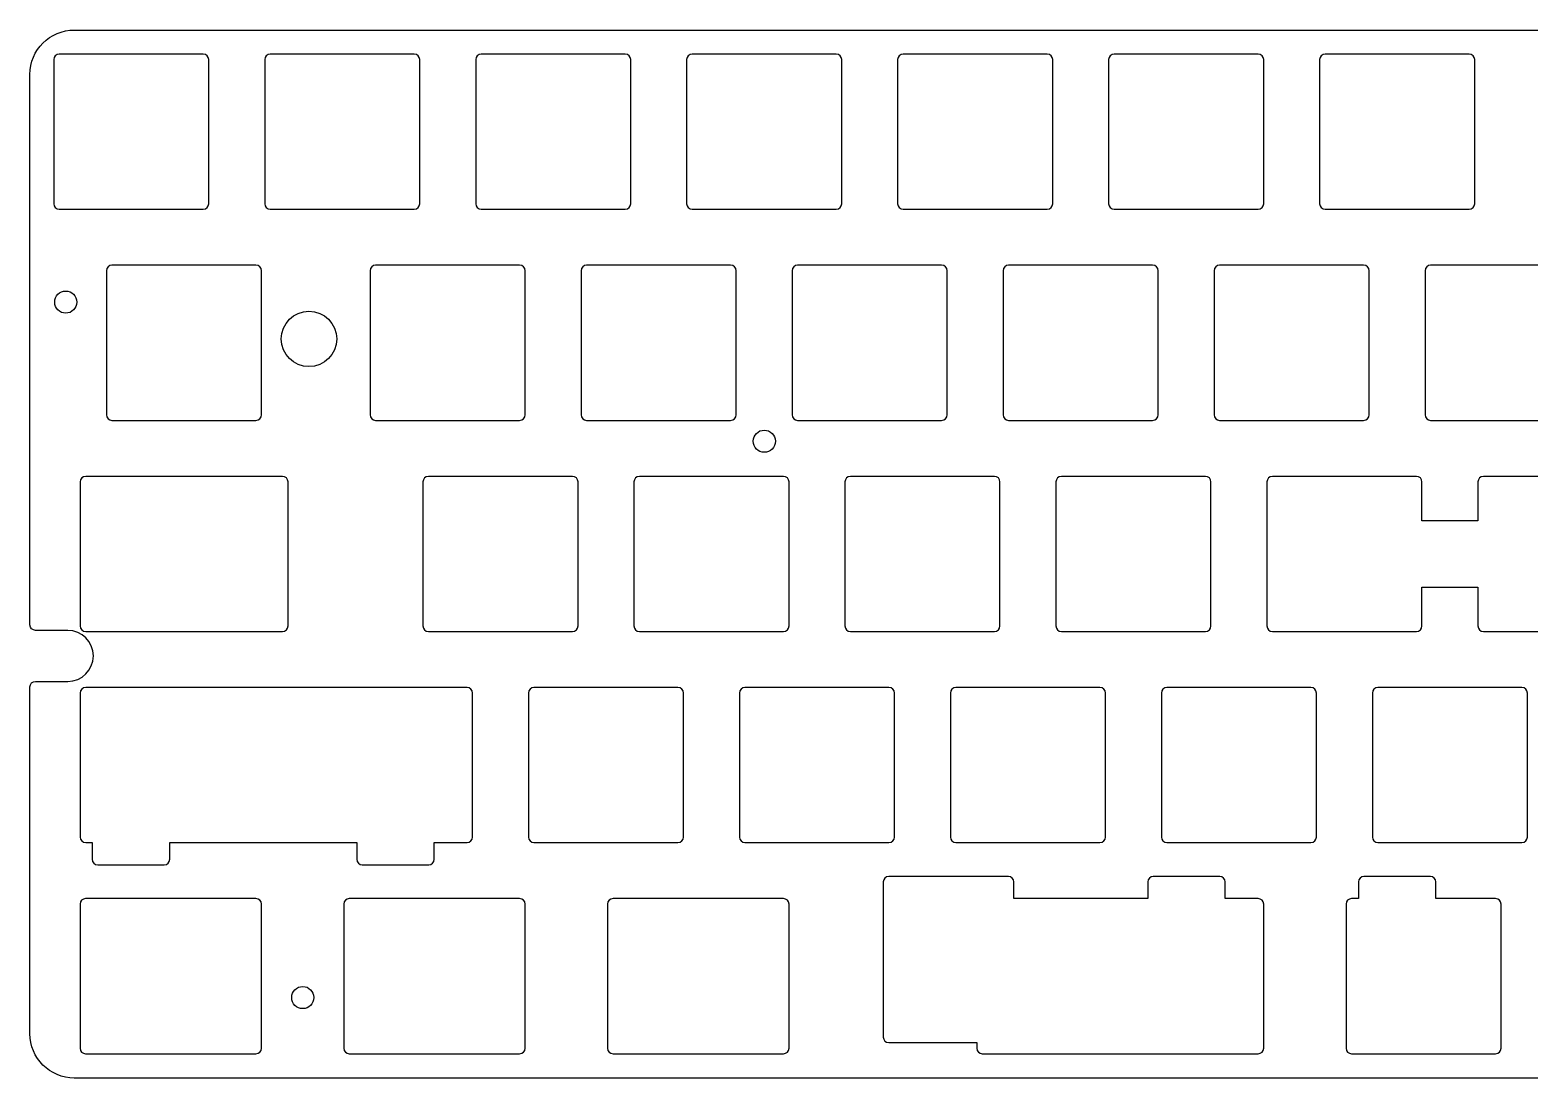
# Model space of a CAD drawing. Header units: millimetres. Extents: x 0 to 285, y 0 to 95.
# Drawn here: x 0 to 135.3, y 0 to 94.6 of the extents above; entities that cross this region are included whole.
import ezdxf

# ---------------------------------------------------------------- set-up
doc = ezdxf.new("R2010")
doc.units = ezdxf.units.MM
doc.layers.get('0').update_dxf_attribs({"color": 18, "true_color": 0x000000})
doc.layers.add('默认', color=18, linetype='Continuous', true_color=0x000000)

msp = doc.modelspace()

# ---------------------------------------------------------------- linework, layer by layer
at = {"color": 96, "true_color": 0x007f00}
for p, q in [((126.44, 18.19, 1.5), (120.44, 18.19, 1.5)), ((118.82, 15.69, 1.5), (118.82, 2.69, 1.5)), ((132.82, 2.69, 1.5), (132.82, 15.69, 1.5)), ((119.32, 2.19, 1.5), (132.32, 2.19, 1.5))]:
    msp.add_line(p, q, dxfattribs=at)
for points in [[(119.94, 17.69), (119.94, 16.19), (119.32, 16.19)], [(132.32, 16.19), (126.94, 16.19), (126.94, 17.69)]]:
    msp.add_lwpolyline(points, dxfattribs=at)
for centre, start, end in [((120.44, 17.69, 1.5), 90, 180), ((126.44, 17.69, 1.5), 0, 90), ((119.32, 15.69, 1.5), 90, 180), ((132.32, 15.69, 1.5), 0, 90), ((119.32, 2.69, 1.5), 180, 270), ((132.32, 2.69, 1.5), 270, 0)]:
    msp.add_arc(centre, 0.5, start, end, dxfattribs=at)
at = {"layer": '默认', "color": 96, "true_color": 0x007f00}
for p, q in [((4, 94.56, 1.5), (280.98, 94.56, 1.5)), ((4, 94.56, 1.5), (280.98, 94.56, 1.5)), ((15.64, 92.39, 1.5), (2.64, 92.39, 1.5)), ((15.64, 92.39, 1.5), (2.64, 92.39, 1.5)), ((34.69, 92.39, 1.5), (21.69, 92.39, 1.5)), ((34.69, 92.39, 1.5), (21.69, 92.39, 1.5)), ((53.74, 92.39, 1.5), (40.74, 92.39, 1.5)), ((53.74, 92.39, 1.5), (40.74, 92.39, 1.5)), ((72.79, 92.39, 1.5), (59.79, 92.39, 1.5)), ((72.79, 92.39, 1.5), (59.79, 92.39, 1.5)), ((91.84, 92.39, 1.5), (78.84, 92.39, 1.5)), ((91.84, 92.39, 1.5), (78.84, 92.39, 1.5)), ((110.89, 92.39, 1.5), (97.89, 92.39, 1.5)), ((110.89, 92.39, 1.5), (97.89, 92.39, 1.5)), ((129.94, 92.39, 1.5), (116.94, 92.39, 1.5)), ((129.94, 92.39, 1.5), (116.94, 92.39, 1.5)), ((2.14, 91.89, 1.5), (2.14, 78.89, 1.5)), ((2.14, 91.89, 1.5), (2.14, 78.89, 1.5)), ((16.14, 78.89, 1.5), (16.14, 91.89, 1.5)), ((16.14, 78.89, 1.5), (16.14, 91.89, 1.5)), ((21.19, 91.89, 1.5), (21.19, 78.89, 1.5)), ((21.19, 91.89, 1.5), (21.19, 78.89, 1.5)), ((35.19, 78.89, 1.5), (35.19, 91.89, 1.5)), ((35.19, 78.89, 1.5), (35.19, 91.89, 1.5)), ((40.24, 91.89, 1.5), (40.24, 78.89, 1.5)), ((40.24, 91.89, 1.5), (40.24, 78.89, 1.5)), ((54.24, 78.89, 1.5), (54.24, 91.89, 1.5)), ((54.24, 78.89, 1.5), (54.24, 91.89, 1.5)), ((59.29, 91.89, 1.5), (59.29, 78.89, 1.5)), ((59.29, 91.89, 1.5), (59.29, 78.89, 1.5)), ((73.29, 78.89, 1.5), (73.29, 91.89, 1.5)), ((73.29, 78.89, 1.5), (73.29, 91.89, 1.5)), ((78.34, 91.89, 1.5), (78.34, 78.89, 1.5)), ((78.34, 91.89, 1.5), (78.34, 78.89, 1.5)), ((92.34, 78.89, 1.5), (92.34, 91.89, 1.5)), ((92.34, 78.89, 1.5), (92.34, 91.89, 1.5)), ((97.39, 91.89, 1.5), (97.39, 78.89, 1.5)), ((97.39, 91.89, 1.5), (97.39, 78.89, 1.5)), ((111.39, 78.89, 1.5), (111.39, 91.89, 1.5)), ((111.39, 78.89, 1.5), (111.39, 91.89, 1.5)), ((116.44, 91.89, 1.5), (116.44, 78.89, 1.5)), ((116.44, 91.89, 1.5), (116.44, 78.89, 1.5)), ((130.44, 78.89, 1.5), (130.44, 91.89, 1.5)), ((130.44, 78.89, 1.5), (130.44, 91.89, 1.5)), ((0, 40.89, 1.5), (0, 90.56, 1.5)), ((0, 40.89, 1.5), (0, 90.56, 1.5)), ((2.64, 78.39, 1.5), (15.64, 78.39, 1.5)), ((2.64, 78.39, 1.5), (15.64, 78.39, 1.5)), ((21.69, 78.39, 1.5), (34.69, 78.39, 1.5)), ((21.69, 78.39, 1.5), (34.69, 78.39, 1.5)), ((40.74, 78.39, 1.5), (53.74, 78.39, 1.5)), ((40.74, 78.39, 1.5), (53.74, 78.39, 1.5)), ((59.79, 78.39, 1.5), (72.79, 78.39, 1.5)), ((59.79, 78.39, 1.5), (72.79, 78.39, 1.5)), ((78.84, 78.39, 1.5), (91.84, 78.39, 1.5)), ((78.84, 78.39, 1.5), (91.84, 78.39, 1.5)), ((97.89, 78.39, 1.5), (110.89, 78.39, 1.5)), ((97.89, 78.39, 1.5), (110.89, 78.39, 1.5)), ((116.94, 78.39, 1.5), (129.94, 78.39, 1.5)), ((116.94, 78.39, 1.5), (129.94, 78.39, 1.5)), ((20.4, 73.34, 1.5), (7.4, 73.34, 1.5)), ((20.4, 73.34, 1.5), (7.4, 73.34, 1.5)), ((44.21, 73.34, 1.5), (31.21, 73.34, 1.5)), ((44.21, 73.34, 1.5), (31.21, 73.34, 1.5)), ((63.26, 73.34, 1.5), (50.26, 73.34, 1.5)), ((63.26, 73.34, 1.5), (50.26, 73.34, 1.5)), ((82.31, 73.34, 1.5), (69.31, 73.34, 1.5)), ((82.31, 73.34, 1.5), (69.31, 73.34, 1.5)), ((101.36, 73.34, 1.5), (88.36, 73.34, 1.5)), ((101.36, 73.34, 1.5), (88.36, 73.34, 1.5)), ((120.41, 73.34, 1.5), (107.41, 73.34, 1.5)), ((120.41, 73.34, 1.5), (107.41, 73.34, 1.5)), ((139.46, 73.34, 1.5), (126.46, 73.34, 1.5)), ((139.46, 73.34, 1.5), (126.46, 73.34, 1.5)), ((6.9, 72.84, 1.5), (6.9, 59.84, 1.5)), ((6.9, 72.84, 1.5), (6.9, 59.84, 1.5)), ((20.9, 59.84, 1.5), (20.9, 72.84, 1.5)), ((20.9, 59.84, 1.5), (20.9, 72.84, 1.5)), ((30.71, 72.84, 1.5), (30.71, 59.84, 1.5)), ((30.71, 72.84, 1.5), (30.71, 59.84, 1.5)), ((44.71, 59.84, 1.5), (44.71, 72.84, 1.5)), ((44.71, 59.84, 1.5), (44.71, 72.84, 1.5)), ((49.76, 72.84, 1.5), (49.76, 59.84, 1.5)), ((49.76, 72.84, 1.5), (49.76, 59.84, 1.5)), ((63.76, 59.84, 1.5), (63.76, 72.84, 1.5)), ((63.76, 59.84, 1.5), (63.76, 72.84, 1.5)), ((68.81, 72.84, 1.5), (68.81, 59.84, 1.5)), ((68.81, 72.84, 1.5), (68.81, 59.84, 1.5)), ((82.81, 59.84, 1.5), (82.81, 72.84, 1.5)), ((82.81, 59.84, 1.5), (82.81, 72.84, 1.5)), ((87.86, 72.84, 1.5), (87.86, 59.84, 1.5)), ((87.86, 72.84, 1.5), (87.86, 59.84, 1.5)), ((101.86, 59.84, 1.5), (101.86, 72.84, 1.5)), ((101.86, 59.84, 1.5), (101.86, 72.84, 1.5)), ((106.91, 72.84, 1.5), (106.91, 59.84, 1.5)), ((106.91, 72.84, 1.5), (106.91, 59.84, 1.5)), ((120.91, 59.84, 1.5), (120.91, 72.84, 1.5)), ((120.91, 59.84, 1.5), (120.91, 72.84, 1.5)), ((125.96, 72.84, 1.5), (125.96, 59.84, 1.5)), ((125.96, 72.84, 1.5), (125.96, 59.84, 1.5)), ((7.4, 59.34, 1.5), (20.4, 59.34, 1.5)), ((7.4, 59.34, 1.5), (20.4, 59.34, 1.5)), ((31.21, 59.34, 1.5), (44.21, 59.34, 1.5)), ((31.21, 59.34, 1.5), (44.21, 59.34, 1.5)), ((50.26, 59.34, 1.5), (63.26, 59.34, 1.5)), ((50.26, 59.34, 1.5), (63.26, 59.34, 1.5)), ((69.31, 59.34, 1.5), (82.31, 59.34, 1.5)), ((69.31, 59.34, 1.5), (82.31, 59.34, 1.5)), ((88.36, 59.34, 1.5), (101.36, 59.34, 1.5)), ((88.36, 59.34, 1.5), (101.36, 59.34, 1.5)), ((107.41, 59.34, 1.5), (120.41, 59.34, 1.5)), ((107.41, 59.34, 1.5), (120.41, 59.34, 1.5)), ((126.46, 59.34, 1.5), (139.46, 59.34, 1.5)), ((126.46, 59.34, 1.5), (139.46, 59.34, 1.5)), ((22.8, 54.29, 1.5), (5.03, 54.29, 1.5)), ((22.8, 54.29, 1.5), (5.03, 54.29, 1.5)), ((48.98, 54.29, 1.5), (35.98, 54.29, 1.5)), ((48.98, 54.29, 1.5), (35.98, 54.29, 1.5)), ((68.03, 54.29, 1.5), (55.03, 54.29, 1.5)), ((68.03, 54.29, 1.5), (55.03, 54.29, 1.5)), ((87.08, 54.29, 1.5), (74.08, 54.29, 1.5)), ((87.08, 54.29, 1.5), (74.08, 54.29, 1.5)), ((106.13, 54.29, 1.5), (93.13, 54.29, 1.5)), ((106.13, 54.29, 1.5), (93.13, 54.29, 1.5)), ((125.18, 54.29, 1.5), (112.18, 54.29, 1.5)), ((125.18, 54.29, 1.5), (112.18, 54.29, 1.5)), ((144.23, 54.29, 1.5), (131.23, 54.29, 1.5)), ((144.23, 54.29, 1.5), (131.23, 54.29, 1.5)), ((4.53, 53.79, 1.5), (4.53, 40.79, 1.5)), ((4.53, 53.79, 1.5), (4.53, 40.79, 1.5)), ((23.3, 40.79, 1.5), (23.3, 53.79, 1.5)), ((23.3, 40.79, 1.5), (23.3, 53.79, 1.5)), ((35.48, 53.79, 1.5), (35.48, 40.79, 1.5)), ((35.48, 53.79, 1.5), (35.48, 40.79, 1.5)), ((49.48, 40.79, 1.5), (49.48, 53.79, 1.5)), ((49.48, 40.79, 1.5), (49.48, 53.79, 1.5)), ((54.53, 53.79, 1.5), (54.53, 40.79, 1.5)), ((54.53, 53.79, 1.5), (54.53, 40.79, 1.5)), ((68.53, 40.79, 1.5), (68.53, 53.79, 1.5)), ((68.53, 40.79, 1.5), (68.53, 53.79, 1.5)), ((73.58, 53.79, 1.5), (73.58, 40.79, 1.5)), ((73.58, 53.79, 1.5), (73.58, 40.79, 1.5)), ((87.58, 40.79, 1.5), (87.58, 53.79, 1.5)), ((87.58, 40.79, 1.5), (87.58, 53.79, 1.5)), ((92.63, 53.79, 1.5), (92.63, 40.79, 1.5)), ((92.63, 53.79, 1.5), (92.63, 40.79, 1.5)), ((106.63, 40.79, 1.5), (106.63, 53.79, 1.5)), ((106.63, 40.79, 1.5), (106.63, 53.79, 1.5)), ((111.68, 53.79, 1.5), (111.68, 40.79, 1.5)), ((111.68, 53.79, 1.5), (111.68, 40.79, 1.5)), ((3.42, 40.39, 1.5), (0.5, 40.39, 1.5)), ((3.42, 40.39, 1.5), (0.5, 40.39, 1.5)), ((5.03, 40.29, 1.5), (22.8, 40.29, 1.5)), ((5.03, 40.29, 1.5), (22.8, 40.29, 1.5)), ((35.98, 40.29, 1.5), (48.98, 40.29, 1.5)), ((35.98, 40.29, 1.5), (48.98, 40.29, 1.5)), ((55.03, 40.29, 1.5), (68.03, 40.29, 1.5)), ((55.03, 40.29, 1.5), (68.03, 40.29, 1.5)), ((74.08, 40.29, 1.5), (87.08, 40.29, 1.5)), ((74.08, 40.29, 1.5), (87.08, 40.29, 1.5)), ((93.13, 40.29, 1.5), (106.13, 40.29, 1.5)), ((93.13, 40.29, 1.5), (106.13, 40.29, 1.5)), ((112.18, 40.29, 1.5), (125.18, 40.29, 1.5)), ((112.18, 40.29, 1.5), (125.18, 40.29, 1.5)), ((131.23, 40.29, 1.5), (144.23, 40.29, 1.5)), ((131.23, 40.29, 1.5), (144.23, 40.29, 1.5)), ((0, 4, 1.5), (0, 35.29, 1.5)), ((0, 4, 1.5), (0, 35.29, 1.5)), ((0.5, 35.79, 1.5), (3.42, 35.79, 1.5)), ((0.5, 35.79, 1.5), (3.42, 35.79, 1.5)), ((39.46, 35.24, 1.5), (5.03, 35.24, 1.5)), ((39.46, 35.24, 1.5), (5.03, 35.24, 1.5)), ((58.5, 35.24, 1.5), (45.5, 35.24, 1.5)), ((58.5, 35.24, 1.5), (45.5, 35.24, 1.5)), ((77.55, 35.24, 1.5), (64.55, 35.24, 1.5)), ((77.55, 35.24, 1.5), (64.55, 35.24, 1.5)), ((96.6, 35.24, 1.5), (83.6, 35.24, 1.5)), ((96.6, 35.24, 1.5), (83.6, 35.24, 1.5)), ((115.65, 35.24, 1.5), (102.65, 35.24, 1.5)), ((115.65, 35.24, 1.5), (102.65, 35.24, 1.5)), ((134.7, 35.24, 1.5), (121.7, 35.24, 1.5)), ((134.7, 35.24, 1.5), (121.7, 35.24, 1.5)), ((4.53, 34.74, 1.5), (4.53, 21.74, 1.5)), ((4.53, 34.74, 1.5), (4.53, 21.74, 1.5)), ((39.96, 21.74, 1.5), (39.96, 34.74, 1.5)), ((39.96, 21.74, 1.5), (39.96, 34.74, 1.5)), ((45, 34.74, 1.5), (45, 21.74, 1.5)), ((45, 34.74, 1.5), (45, 21.74, 1.5)), ((59, 21.74, 1.5), (59, 34.74, 1.5)), ((59, 21.74, 1.5), (59, 34.74, 1.5)), ((64.05, 34.74, 1.5), (64.05, 21.74, 1.5)), ((64.05, 34.74, 1.5), (64.05, 21.74, 1.5)), ((78.05, 21.74, 1.5), (78.05, 34.74, 1.5)), ((78.05, 21.74, 1.5), (78.05, 34.74, 1.5)), ((83.1, 34.74, 1.5), (83.1, 21.74, 1.5)), ((83.1, 34.74, 1.5), (83.1, 21.74, 1.5)), ((97.1, 21.74, 1.5), (97.1, 34.74, 1.5)), ((97.1, 21.74, 1.5), (97.1, 34.74, 1.5)), ((102.15, 34.74, 1.5), (102.15, 21.74, 1.5)), ((102.15, 34.74, 1.5), (102.15, 21.74, 1.5)), ((116.15, 21.74, 1.5), (116.15, 34.74, 1.5)), ((116.15, 21.74, 1.5), (116.15, 34.74, 1.5)), ((121.2, 34.74, 1.5), (121.2, 21.74, 1.5)), ((121.2, 34.74, 1.5), (121.2, 21.74, 1.5)), ((135.2, 21.74, 1.5), (135.2, 34.74, 1.5)), ((135.2, 21.74, 1.5), (135.2, 34.74, 1.5)), ((45.5, 21.24, 1.5), (58.5, 21.24, 1.5)), ((45.5, 21.24, 1.5), (58.5, 21.24, 1.5)), ((64.55, 21.24, 1.5), (77.55, 21.24, 1.5)), ((64.55, 21.24, 1.5), (77.55, 21.24, 1.5)), ((83.6, 21.24, 1.5), (96.6, 21.24, 1.5)), ((83.6, 21.24, 1.5), (96.6, 21.24, 1.5)), ((102.65, 21.24, 1.5), (115.65, 21.24, 1.5)), ((102.65, 21.24, 1.5), (115.65, 21.24, 1.5)), ((121.7, 21.24, 1.5), (134.7, 21.24, 1.5)), ((121.7, 21.24, 1.5), (134.7, 21.24, 1.5)), ((6.12, 19.24, 1.5), (12.12, 19.24, 1.5)), ((6.12, 19.24, 1.5), (12.12, 19.24, 1.5)), ((30, 19.24, 1.5), (36, 19.24, 1.5)), ((30, 19.24, 1.5), (36, 19.24, 1.5)), ((77.04, 17.69, 1.5), (77.04, 3.69, 1.5)), ((107.42, 18.19, 1.5), (101.42, 18.19, 1.5)), ((4.52, 15.69, 1.5), (4.52, 2.69, 1.5)), ((4.52, 15.69, 1.5), (4.52, 2.69, 1.5)), ((20.4, 16.19, 1.5), (5.02, 16.19, 1.5)), ((20.4, 16.19, 1.5), (5.02, 16.19, 1.5)), ((20.9, 2.69, 1.5), (20.9, 15.69, 1.5)), ((20.9, 2.69, 1.5), (20.9, 15.69, 1.5)), ((28.33, 15.69, 1.5), (28.33, 2.69, 1.5)), ((28.33, 15.69, 1.5), (28.33, 2.69, 1.5)), ((44.21, 16.19, 1.5), (28.83, 16.19, 1.5)), ((44.21, 16.19, 1.5), (28.83, 16.19, 1.5)), ((44.71, 2.69, 1.5), (44.71, 15.69, 1.5)), ((44.71, 2.69, 1.5), (44.71, 15.69, 1.5)), ((52.14, 15.69, 1.5), (52.14, 2.69, 1.5)), ((52.14, 15.69, 1.5), (52.14, 2.69, 1.5)), ((68.03, 16.19, 1.5), (52.64, 16.19, 1.5)), ((68.03, 16.19, 1.5), (52.64, 16.19, 1.5)), ((68.53, 2.69, 1.5), (68.53, 15.69, 1.5)), ((68.53, 2.69, 1.5), (68.53, 15.69, 1.5)), ((111.39, 2.69, 1.5), (111.39, 15.69, 1.5)), ((5.02, 2.19, 1.5), (20.4, 2.19, 1.5)), ((5.02, 2.19, 1.5), (20.4, 2.19, 1.5)), ((28.83, 2.19, 1.5), (44.21, 2.19, 1.5)), ((28.83, 2.19, 1.5), (44.21, 2.19, 1.5)), ((52.64, 2.19, 1.5), (68.03, 2.19, 1.5)), ((52.64, 2.19, 1.5), (68.03, 2.19, 1.5)), ((85.98, 2.19, 1.5), (110.89, 2.19, 1.5)), ((280.98, 0, 1.5), (4, 0, 1.5)), ((280.98, 0, 1.5), (4, 0, 1.5))]:
    msp.add_line(p, q, dxfattribs=at)
for points in [[(130.73, 53.79), (130.73, 50.29), (125.68, 50.29), (125.68, 53.79)], [(130.73, 53.79), (130.73, 50.29), (125.68, 50.29), (125.68, 53.79)], [(125.68, 40.79), (125.68, 44.29), (130.73, 44.29), (130.73, 40.79)], [(125.68, 40.79), (125.68, 44.29), (130.73, 44.29), (130.73, 40.79)], [(5.03, 21.24), (5.62, 21.24), (5.62, 19.74)], [(5.03, 21.24), (5.62, 21.24), (5.62, 19.74)], [(12.62, 19.74), (12.62, 21.24), (29.5, 21.24), (29.5, 19.74)], [(12.62, 19.74), (12.62, 21.24), (29.5, 21.24), (29.5, 19.74)], [(36.5, 19.74), (36.5, 21.24), (39.46, 21.24)], [(36.5, 19.74), (36.5, 21.24), (39.46, 21.24)], [(88.34, 18.19), (77.54, 18.19)], [(100.92, 17.69), (100.92, 16.19), (88.84, 16.19), (88.84, 17.69)], [(110.89, 16.19), (107.92, 16.19), (107.92, 17.69)], [(77.54, 3.19), (85.48, 3.19), (85.48, 2.69)]]:
    msp.add_lwpolyline(points, dxfattribs=at)
for centre, radius in [((3.23, 70.01, 1.5), 1), ((3.23, 70.01, 1.5), 1), ((25.19, 66.69, 1.5), 2.5), ((25.19, 66.69, 1.5), 2.5), ((66.3, 57.46, 1.5), 1), ((66.3, 57.46, 1.5), 1), ((24.63, 7.26, 1.5), 1), ((24.63, 7.26, 1.5), 1)]:
    msp.add_circle(centre, radius, dxfattribs=at)
at = {"layer": '默认', "color": 96, "true_color": 0x007f00, "extrusion": (0, 0, -1)}
for centre, radius, start, end in [((-4, 90.56, -1.5), 4, 360, 90), ((-4, 90.56, -1.5), 4, 360, 90), ((-0.5, 40.89, -1.5), 0.5, 270, 0), ((-0.5, 40.89, -1.5), 0.5, 270, 0), ((-0.5, 35.29, -1.5), 0.5, 360, 90), ((-0.5, 35.29, -1.5), 0.5, 360, 90), ((-4, 4, -1.5), 4, 270, 360), ((-4, 4, -1.5), 4, 270, 360)]:
    msp.add_arc(centre, radius, start, end, dxfattribs=at)
at = {"layer": '默认', "color": 96, "true_color": 0x007f00}
for centre, radius, start, end in [((2.64, 91.89, 1.5), 0.5, 90, 180), ((2.64, 91.89, 1.5), 0.5, 90, 180), ((15.64, 91.89, 1.5), 0.5, 360, 90), ((15.64, 91.89, 1.5), 0.5, 360, 90), ((21.69, 91.89, 1.5), 0.5, 90, 180), ((21.69, 91.89, 1.5), 0.5, 90, 180), ((34.69, 91.89, 1.5), 0.5, 360, 90), ((34.69, 91.89, 1.5), 0.5, 360, 90), ((40.74, 91.89, 1.5), 0.5, 90, 180), ((40.74, 91.89, 1.5), 0.5, 90, 180), ((53.74, 91.89, 1.5), 0.5, 360, 90), ((53.74, 91.89, 1.5), 0.5, 360, 90), ((59.79, 91.89, 1.5), 0.5, 90, 180), ((59.79, 91.89, 1.5), 0.5, 90, 180), ((72.79, 91.89, 1.5), 0.5, 360, 90), ((72.79, 91.89, 1.5), 0.5, 360, 90), ((78.84, 91.89, 1.5), 0.5, 90, 180), ((78.84, 91.89, 1.5), 0.5, 90, 180), ((91.84, 91.89, 1.5), 0.5, 360, 90), ((91.84, 91.89, 1.5), 0.5, 360, 90), ((97.89, 91.89, 1.5), 0.5, 90, 180), ((97.89, 91.89, 1.5), 0.5, 90, 180), ((110.89, 91.89, 1.5), 0.5, 360, 90), ((110.89, 91.89, 1.5), 0.5, 360, 90), ((116.94, 91.89, 1.5), 0.5, 90, 180), ((116.94, 91.89, 1.5), 0.5, 90, 180), ((129.94, 91.89, 1.5), 0.5, 360, 90), ((129.94, 91.89, 1.5), 0.5, 360, 90), ((2.64, 78.89, 1.5), 0.5, 180, 270), ((2.64, 78.89, 1.5), 0.5, 180, 270), ((15.64, 78.89, 1.5), 0.5, 270, 0), ((15.64, 78.89, 1.5), 0.5, 270, 0), ((21.69, 78.89, 1.5), 0.5, 180, 270), ((21.69, 78.89, 1.5), 0.5, 180, 270), ((34.69, 78.89, 1.5), 0.5, 270, 0), ((34.69, 78.89, 1.5), 0.5, 270, 0), ((40.74, 78.89, 1.5), 0.5, 180, 270), ((40.74, 78.89, 1.5), 0.5, 180, 270), ((53.74, 78.89, 1.5), 0.5, 270, 0), ((53.74, 78.89, 1.5), 0.5, 270, 0), ((59.79, 78.89, 1.5), 0.5, 180, 270), ((59.79, 78.89, 1.5), 0.5, 180, 270), ((72.79, 78.89, 1.5), 0.5, 270, 0), ((72.79, 78.89, 1.5), 0.5, 270, 0), ((78.84, 78.89, 1.5), 0.5, 180, 270), ((78.84, 78.89, 1.5), 0.5, 180, 270), ((91.84, 78.89, 1.5), 0.5, 270, 0), ((91.84, 78.89, 1.5), 0.5, 270, 0), ((97.89, 78.89, 1.5), 0.5, 180, 270), ((97.89, 78.89, 1.5), 0.5, 180, 270), ((110.89, 78.89, 1.5), 0.5, 270, 0), ((110.89, 78.89, 1.5), 0.5, 270, 0), ((116.94, 78.89, 1.5), 0.5, 180, 270), ((116.94, 78.89, 1.5), 0.5, 180, 270), ((129.94, 78.89, 1.5), 0.5, 270, 0), ((129.94, 78.89, 1.5), 0.5, 270, 0), ((7.4, 72.84, 1.5), 0.5, 90, 180), ((7.4, 72.84, 1.5), 0.5, 90, 180), ((20.4, 72.84, 1.5), 0.5, 360, 90), ((20.4, 72.84, 1.5), 0.5, 360, 90), ((31.21, 72.84, 1.5), 0.5, 90, 180), ((31.21, 72.84, 1.5), 0.5, 90, 180), ((44.21, 72.84, 1.5), 0.5, 0, 90), ((44.21, 72.84, 1.5), 0.5, 0, 90), ((50.26, 72.84, 1.5), 0.5, 90, 180), ((50.26, 72.84, 1.5), 0.5, 90, 180), ((63.26, 72.84, 1.5), 0.5, 0, 90), ((63.26, 72.84, 1.5), 0.5, 0, 90), ((69.31, 72.84, 1.5), 0.5, 90, 180), ((69.31, 72.84, 1.5), 0.5, 90, 180), ((82.31, 72.84, 1.5), 0.5, 360, 90), ((82.31, 72.84, 1.5), 0.5, 360, 90), ((88.36, 72.84, 1.5), 0.5, 90, 180), ((88.36, 72.84, 1.5), 0.5, 90, 180), ((101.36, 72.84, 1.5), 0.5, 360, 90), ((101.36, 72.84, 1.5), 0.5, 360, 90), ((107.41, 72.84, 1.5), 0.5, 90, 180), ((107.41, 72.84, 1.5), 0.5, 90, 180), ((120.41, 72.84, 1.5), 0.5, 0, 90), ((120.41, 72.84, 1.5), 0.5, 0, 90), ((126.46, 72.84, 1.5), 0.5, 90, 180), ((126.46, 72.84, 1.5), 0.5, 90, 180), ((7.4, 59.84, 1.5), 0.5, 180, 270), ((7.4, 59.84, 1.5), 0.5, 180, 270), ((20.4, 59.84, 1.5), 0.5, 270, 0), ((20.4, 59.84, 1.5), 0.5, 270, 0), ((31.21, 59.84, 1.5), 0.5, 180, 270), ((31.21, 59.84, 1.5), 0.5, 180, 270), ((44.21, 59.84, 1.5), 0.5, 270, 0), ((44.21, 59.84, 1.5), 0.5, 270, 0), ((50.26, 59.84, 1.5), 0.5, 180, 270), ((50.26, 59.84, 1.5), 0.5, 180, 270), ((63.26, 59.84, 1.5), 0.5, 270, 0), ((63.26, 59.84, 1.5), 0.5, 270, 0), ((69.31, 59.84, 1.5), 0.5, 180, 270), ((69.31, 59.84, 1.5), 0.5, 180, 270), ((82.31, 59.84, 1.5), 0.5, 270, 0), ((82.31, 59.84, 1.5), 0.5, 270, 0), ((88.36, 59.84, 1.5), 0.5, 180, 270), ((88.36, 59.84, 1.5), 0.5, 180, 270), ((101.36, 59.84, 1.5), 0.5, 270, 0), ((101.36, 59.84, 1.5), 0.5, 270, 0), ((107.41, 59.84, 1.5), 0.5, 180, 270), ((107.41, 59.84, 1.5), 0.5, 180, 270), ((120.41, 59.84, 1.5), 0.5, 270, 0), ((120.41, 59.84, 1.5), 0.5, 270, 0), ((126.46, 59.84, 1.5), 0.5, 180, 270), ((126.46, 59.84, 1.5), 0.5, 180, 270), ((5.03, 53.79, 1.5), 0.5, 90, 180), ((5.03, 53.79, 1.5), 0.5, 90, 180), ((22.8, 53.79, 1.5), 0.5, 0, 90), ((22.8, 53.79, 1.5), 0.5, 0, 90), ((35.98, 53.79, 1.5), 0.5, 90, 180), ((35.98, 53.79, 1.5), 0.5, 90, 180), ((48.98, 53.79, 1.5), 0.5, 0, 90), ((48.98, 53.79, 1.5), 0.5, 0, 90), ((55.03, 53.79, 1.5), 0.5, 90, 180), ((55.03, 53.79, 1.5), 0.5, 90, 180), ((68.03, 53.79, 1.5), 0.5, 0, 90), ((68.03, 53.79, 1.5), 0.5, 0, 90), ((74.08, 53.79, 1.5), 0.5, 90, 180), ((74.08, 53.79, 1.5), 0.5, 90, 180), ((87.08, 53.79, 1.5), 0.5, 0, 90), ((87.08, 53.79, 1.5), 0.5, 0, 90), ((93.13, 53.79, 1.5), 0.5, 90, 180), ((93.13, 53.79, 1.5), 0.5, 90, 180), ((106.13, 53.79, 1.5), 0.5, 0, 90), ((106.13, 53.79, 1.5), 0.5, 0, 90), ((112.18, 53.79, 1.5), 0.5, 90, 180), ((112.18, 53.79, 1.5), 0.5, 90, 180), ((125.18, 53.79, 1.5), 0.5, 0, 90), ((125.18, 53.79, 1.5), 0.5, 0, 90), ((131.23, 53.79, 1.5), 0.5, 90, 180), ((131.23, 53.79, 1.5), 0.5, 90, 180), ((5.03, 40.79, 1.5), 0.5, 180, 270), ((5.03, 40.79, 1.5), 0.5, 180, 270), ((22.8, 40.79, 1.5), 0.5, 270, 0), ((22.8, 40.79, 1.5), 0.5, 270, 0), ((35.98, 40.79, 1.5), 0.5, 180, 270), ((35.98, 40.79, 1.5), 0.5, 180, 270), ((48.98, 40.79, 1.5), 0.5, 270, 0), ((48.98, 40.79, 1.5), 0.5, 270, 0), ((55.03, 40.79, 1.5), 0.5, 180, 270), ((55.03, 40.79, 1.5), 0.5, 180, 270), ((68.03, 40.79, 1.5), 0.5, 270, 0), ((68.03, 40.79, 1.5), 0.5, 270, 0), ((74.08, 40.79, 1.5), 0.5, 180, 270), ((74.08, 40.79, 1.5), 0.5, 180, 270), ((87.08, 40.79, 1.5), 0.5, 270, 0), ((87.08, 40.79, 1.5), 0.5, 270, 0), ((93.13, 40.79, 1.5), 0.5, 180, 270), ((93.13, 40.79, 1.5), 0.5, 180, 270), ((106.13, 40.79, 1.5), 0.5, 270, 0), ((106.13, 40.79, 1.5), 0.5, 270, 0), ((112.18, 40.79, 1.5), 0.5, 180, 270), ((112.18, 40.79, 1.5), 0.5, 180, 270), ((125.18, 40.79, 1.5), 0.5, 270, 0), ((125.18, 40.79, 1.5), 0.5, 270, 0), ((131.23, 40.79, 1.5), 0.5, 180, 270), ((131.23, 40.79, 1.5), 0.5, 180, 270), ((3.42, 38.09, 1.5), 2.3, 270, 90), ((3.42, 38.09, 1.5), 2.3, 270, 90), ((5.03, 34.74, 1.5), 0.5, 90, 180), ((5.03, 34.74, 1.5), 0.5, 90, 180), ((39.46, 34.74, 1.5), 0.5, 360, 90), ((39.46, 34.74, 1.5), 0.5, 360, 90), ((45.5, 34.74, 1.5), 0.5, 90, 180), ((45.5, 34.74, 1.5), 0.5, 90, 180), ((58.5, 34.74, 1.5), 0.5, 360, 90), ((58.5, 34.74, 1.5), 0.5, 360, 90), ((64.55, 34.74, 1.5), 0.5, 90, 180), ((64.55, 34.74, 1.5), 0.5, 90, 180), ((77.55, 34.74, 1.5), 0.5, 360, 90), ((77.55, 34.74, 1.5), 0.5, 360, 90), ((83.6, 34.74, 1.5), 0.5, 90, 180), ((83.6, 34.74, 1.5), 0.5, 90, 180), ((96.6, 34.74, 1.5), 0.5, 360, 90), ((96.6, 34.74, 1.5), 0.5, 360, 90), ((102.65, 34.74, 1.5), 0.5, 90, 180), ((102.65, 34.74, 1.5), 0.5, 90, 180), ((115.65, 34.74, 1.5), 0.5, 360, 90), ((115.65, 34.74, 1.5), 0.5, 360, 90), ((121.7, 34.74, 1.5), 0.5, 90, 180), ((121.7, 34.74, 1.5), 0.5, 90, 180), ((134.7, 34.74, 1.5), 0.5, 360, 90), ((134.7, 34.74, 1.5), 0.5, 360, 90), ((5.03, 21.74, 1.5), 0.5, 180, 270), ((5.03, 21.74, 1.5), 0.5, 180, 270), ((39.46, 21.74, 1.5), 0.5, 270, 360), ((39.46, 21.74, 1.5), 0.5, 270, 360), ((45.5, 21.74, 1.5), 0.5, 180, 270), ((45.5, 21.74, 1.5), 0.5, 180, 270), ((58.5, 21.74, 1.5), 0.5, 270, 360), ((58.5, 21.74, 1.5), 0.5, 270, 360), ((64.55, 21.74, 1.5), 0.5, 180, 270), ((64.55, 21.74, 1.5), 0.5, 180, 270), ((77.55, 21.74, 1.5), 0.5, 270, 360), ((77.55, 21.74, 1.5), 0.5, 270, 360), ((83.6, 21.74, 1.5), 0.5, 180, 270), ((83.6, 21.74, 1.5), 0.5, 180, 270), ((96.6, 21.74, 1.5), 0.5, 270, 360), ((96.6, 21.74, 1.5), 0.5, 270, 360), ((102.65, 21.74, 1.5), 0.5, 180, 270), ((102.65, 21.74, 1.5), 0.5, 180, 270), ((115.65, 21.74, 1.5), 0.5, 270, 360), ((115.65, 21.74, 1.5), 0.5, 270, 360), ((121.7, 21.74, 1.5), 0.5, 180, 270), ((121.7, 21.74, 1.5), 0.5, 180, 270), ((134.7, 21.74, 1.5), 0.5, 270, 360), ((134.7, 21.74, 1.5), 0.5, 270, 360), ((6.12, 19.74, 1.5), 0.5, 180, 270), ((6.12, 19.74, 1.5), 0.5, 180, 270), ((12.12, 19.74, 1.5), 0.5, 270, 360), ((12.12, 19.74, 1.5), 0.5, 270, 360), ((30, 19.74, 1.5), 0.5, 180, 270), ((30, 19.74, 1.5), 0.5, 180, 270), ((36, 19.74, 1.5), 0.5, 270, 360), ((36, 19.74, 1.5), 0.5, 270, 360), ((77.54, 17.69, 1.5), 0.5, 90, 180), ((88.34, 17.69, 1.5), 0.5, 0, 90), ((101.42, 17.69, 1.5), 0.5, 90, 180), ((107.42, 17.69, 1.5), 0.5, 0, 90), ((5.02, 15.69, 1.5), 0.5, 90, 180), ((5.02, 15.69, 1.5), 0.5, 90, 180), ((20.4, 15.69, 1.5), 0.5, 360, 90), ((20.4, 15.69, 1.5), 0.5, 360, 90), ((28.83, 15.69, 1.5), 0.5, 90, 180), ((28.83, 15.69, 1.5), 0.5, 90, 180), ((44.21, 15.69, 1.5), 0.5, 360, 90), ((44.21, 15.69, 1.5), 0.5, 360, 90), ((52.64, 15.69, 1.5), 0.5, 90, 180), ((52.64, 15.69, 1.5), 0.5, 90, 180), ((68.03, 15.69, 1.5), 0.5, 360, 90), ((68.03, 15.69, 1.5), 0.5, 360, 90), ((110.89, 15.69, 1.5), 0.5, 0, 90), ((77.54, 3.69, 1.5), 0.5, 180, 270), ((5.02, 2.69, 1.5), 0.5, 180, 270), ((5.02, 2.69, 1.5), 0.5, 180, 270), ((20.4, 2.69, 1.5), 0.5, 270, 360), ((20.4, 2.69, 1.5), 0.5, 270, 360), ((28.83, 2.69, 1.5), 0.5, 180, 270), ((28.83, 2.69, 1.5), 0.5, 180, 270), ((44.21, 2.69, 1.5), 0.5, 270, 360), ((44.21, 2.69, 1.5), 0.5, 270, 360), ((52.64, 2.69, 1.5), 0.5, 180, 270), ((52.64, 2.69, 1.5), 0.5, 180, 270), ((68.03, 2.69, 1.5), 0.5, 270, 360), ((68.03, 2.69, 1.5), 0.5, 270, 360), ((85.98, 2.69, 1.5), 0.5, 180, 270), ((110.89, 2.69, 1.5), 0.5, 270, 0)]:
    msp.add_arc(centre, radius, start, end, dxfattribs=at)

doc.saveas('drawing.dxf')
